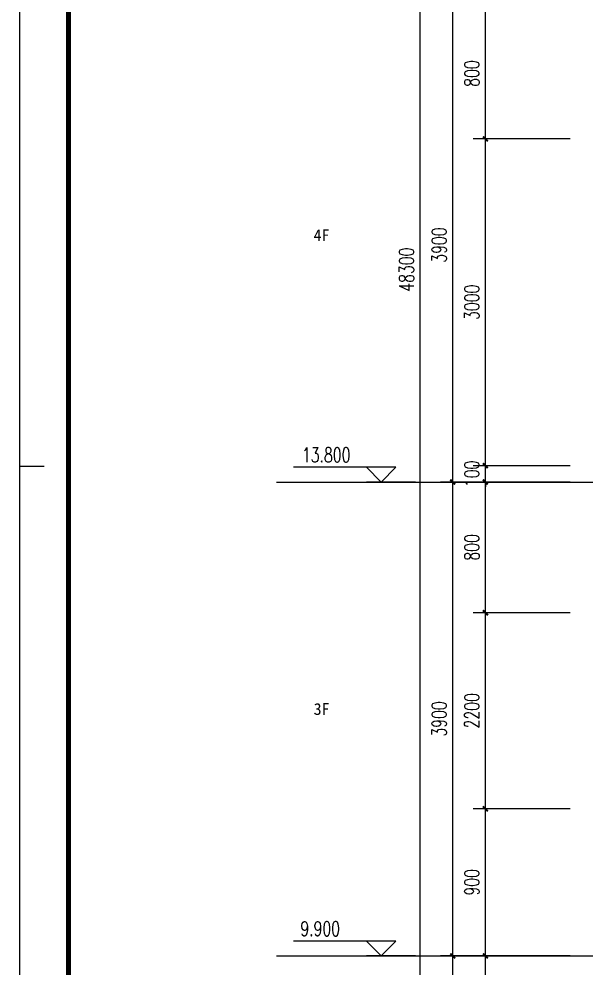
# Model space of a CAD drawing. Extents: x 1738711 to 2346805, y 1189731 to 2516152.
# Drawn here: x 1897829 to 1901301, y 1227714 to 1233528 of the extents above; entities that cross this region are included whole.
import ezdxf
from ezdxf.enums import TextEntityAlignment as Align

# ---------------------------------------------------------------- set-up
doc = ezdxf.new("R2010")
doc.units = 0
doc.header["$LTSCALE"] = 1000
doc.header["$MEASUREMENT"] = 0
for name, color, linetype in [('DIM_ELEV', 3, 'Continuous'), ('DOTE', 1, 'Continuous'), ('PUB_DIM', 3, 'Continuous'), ('PUB_TEXT', 7, 'Continuous'), ('TK', 4, 'Continuous')]:
    doc.layers.add(name, color=color, linetype=linetype)
doc.styles.add('_TCH_DIM', font='SIMPLEX', dxfattribs={"bigfont": 'GBCBIG'})
doc.styles.add('_TCH_DIM_T3', font='SIMPLEX', dxfattribs={"width": 0.705882, "bigfont": 'GBCBIG'})
doc.styles.add('STW', font='simhei_0.ttf')
doc.styles.add('宋体', font='SIMSUN.TTF', dxfattribs={"width": 0.75})
doc.dimstyles.new('_TCH_ARCH&&30', dxfattribs={"dimtxt": 89.25, "dimasz": 30, "dimexe": 75, "dimexo": 90, "dimgap": 37.875, "dimtad": 1, "dimdec": 0, "dimzin": 0, "dimdsep": 46, "dimtxsty": '_TCH_DIM_T3', "dimblk": 'ARCHTICK', "dimcen": 0.09, "dimclrt": 7, "dimazin": 2, "dimtfac": 1, "dimtdec": 0, "dimtix": 1, "dimtmove": 2, "dimatfit": 3, "dimfxl": 20, "dimtolj": 1, "dimtzin": 0, "dimarcsym": 0})

# ---------------------------------------------------------------- blocks, each defined once
blk = doc.blocks.new('hjashrtahreahe')
blk.add_line((42800, 0), (42800, 500))
at = {"const_width": 25}
blk.add_lwpolyline([(42800, 500), (42800, 0)], dxfattribs=at)
at = {"layer": 'TK', "color": 7, "const_width": 25}
blk.add_lwpolyline([(0, 59400), (84100, 59400), (84100, 0), (0, 0)], close=True, dxfattribs=at)
at = {"layer": 'TK', "color": 3, "const_width": 100}
blk.add_lwpolyline([(2500, 1000), (2500, 58400), (83100, 58400), (83100, 1000)], close=True, dxfattribs=at)
at = {"layer": 'TK', "style": '宋体', "width": 0.75}
for tag, height, p in [('项目负责人', 350, (6003, 57089)), ('专业负责人', 350, (6003, 56224)), ('设计人', 350, (6003, 55419)), ('版号1', 250, (77304, 22193)), ('时间1', 250, (82405, 22193)), ('版号2', 250, (77304, 21593)), ('时间2', 250, (82405, 21593)), ('版号3', 250, (77304, 20993)), ('时间3', 250, (82405, 20993)), ('建筑会签', 0.0001, (78978, 2403)), ('电气会签', 0.0001, (82128, 2403)), ('结构会签', 0.0001, (78978, 1803)), ('暖通会签', 0.0001, (82128, 1803)), ('给排水会签', 0.0001, (78978, 1250)), ('智能化会签', 0.0001, (82128, 1250))]:
    blk.add_attdef(tag, text='', height=height, dxfattribs=at).set_placement(p, align=Align.CENTER)
for tag, p in [('合作设计单位', (80816, 48986)), ('版号说明1', (79854, 22318)), ('版号说明2', (79854, 21718)), ('版号说明3', (79854, 21118)), ('浙江绿储科技有限公司', (80545, 16036)), ('百兆瓦级集中式熔盐储能关键', (80545, 14953)), ('设备研发及制造基地项目', (80545, 14603)), ('1#研发楼', (80545, 13636)), ('图名', (80545, 12436)), ('工程编号', (78978, 11461)), ('子项编号', (82128, 11461)), ('建筑', (78978, 10711)), ('图号', (82128, 10711)), ('施工图', (78978, 9961)), ('2023.03', (82128, 9961)), ('审定', (79353, 8461)), ('审核', (79353, 7711)), ('工程负责', (79353, 6961)), ('专业负责', (79353, 6211)), ('设计', (79353, 5461)), ('制图', (79353, 4711)), ('校对', (79353, 3961))]:
    blk.add_attdef(tag, text='', height=250, dxfattribs=at).set_placement(p, align=Align.MIDDLE_CENTER)
blk = doc.blocks.new('_ArchTick')
at = {"color": 0, "linetype": 'ByBlock', "const_width": 0.4}
blk.add_lwpolyline([(-0.5, -0.5), (0.5, 0.5)], dxfattribs=at)
blk = doc.blocks.new('*D1940')
at = {"layer": 'Defpoints', "color": 0, "transparency": 16777216}
for p in [(1900685, 1227794.4), (1901294.1, 1227794.4), (1901294.1, 1226894.4)]:
    blk.add_point(p, dxfattribs=at)
at = {"layer": 'PUB_DIM', "color": 0, "lineweight": -2, "transparency": 16777216}
for p, q in [((1901204.1, 1227794.4), (1900610, 1227794.4)), ((1900685, 1226894.4), (1900685, 1227794.4)), ((1901204.1, 1226894.4), (1900610, 1226894.4))]:
    blk.add_line(p, q, dxfattribs=at)
at = {"layer": 'PUB_DIM', "color": 0, "lineweight": -2, "transparency": 16777216, "xscale": 30, "yscale": 30, "zscale": 30}
for p, rotation in [((1900685, 1227794.4), 90), ((1900685, 1226894.4), 270)]:
    blk.add_blockref('_ArchTick', p, dxfattribs=dict(at, rotation=rotation))
at = {"layer": 'PUB_DIM', "color": 7, "transparency": 16777216, "insert": (1900602.5, 1227344.4), "char_height": 89.25, "attachment_point": 5, "rotation": 90, "style": '_TCH_DIM_T3'}
blk.add_mtext('\\A1;900', dxfattribs=at)
blk = doc.blocks.new('*D1941')
at = {"layer": 'Defpoints', "color": 0, "transparency": 16777216}
for p in [(1900685, 1228694.4), (1901294.1, 1228694.4), (1901294.1, 1227794.4)]:
    blk.add_point(p, dxfattribs=at)
at = {"layer": 'PUB_DIM', "color": 0, "lineweight": -2, "transparency": 16777216}
for p, q in [((1901204.1, 1228694.4), (1900610, 1228694.4)), ((1900685, 1227794.4), (1900685, 1228694.4)), ((1901204.1, 1227794.4), (1900610, 1227794.4))]:
    blk.add_line(p, q, dxfattribs=at)
at = {"layer": 'PUB_DIM', "color": 0, "lineweight": -2, "transparency": 16777216, "xscale": 30, "yscale": 30, "zscale": 30}
for p, rotation in [((1900685, 1228694.4), 90), ((1900685, 1227794.4), 270)]:
    blk.add_blockref('_ArchTick', p, dxfattribs=dict(at, rotation=rotation))
at = {"layer": 'PUB_DIM', "color": 7, "transparency": 16777216, "insert": (1900602.5, 1228244.4), "char_height": 89.25, "attachment_point": 5, "rotation": 90, "style": '_TCH_DIM_T3'}
blk.add_mtext('\\A1;900', dxfattribs=at)
blk = doc.blocks.new('*D1942')
at = {"layer": 'Defpoints', "color": 0, "transparency": 16777216}
for p in [(1900685, 1229894.4), (1901294.1, 1229894.4), (1901294.1, 1228694.4)]:
    blk.add_point(p, dxfattribs=at)
at = {"layer": 'PUB_DIM', "color": 0, "lineweight": -2, "transparency": 16777216}
for p, q in [((1901204.1, 1229894.4), (1900610, 1229894.4)), ((1900685, 1228694.4), (1900685, 1229894.4)), ((1901204.1, 1228694.4), (1900610, 1228694.4))]:
    blk.add_line(p, q, dxfattribs=at)
at = {"layer": 'PUB_DIM', "color": 0, "lineweight": -2, "transparency": 16777216, "xscale": 30, "yscale": 30, "zscale": 30}
for p, rotation in [((1900685, 1229894.4), 90), ((1900685, 1228694.4), 270)]:
    blk.add_blockref('_ArchTick', p, dxfattribs=dict(at, rotation=rotation))
at = {"layer": 'PUB_DIM', "color": 7, "transparency": 16777216, "insert": (1900602.5, 1229294.4), "char_height": 89.25, "attachment_point": 5, "rotation": 90, "style": '_TCH_DIM_T3'}
blk.add_mtext('\\A1;2200', dxfattribs=at)
blk = doc.blocks.new('*D1943')
at = {"layer": 'Defpoints', "color": 0, "transparency": 16777216}
for p in [(1900685, 1230694.4), (1901294.1, 1230694.4), (1901294.1, 1229894.4)]:
    blk.add_point(p, dxfattribs=at)
at = {"layer": 'PUB_DIM', "color": 0, "lineweight": -2, "transparency": 16777216}
for p, q in [((1901204.1, 1230694.4), (1900610, 1230694.4)), ((1900685, 1229894.4), (1900685, 1230694.4)), ((1901204.1, 1229894.4), (1900610, 1229894.4))]:
    blk.add_line(p, q, dxfattribs=at)
at = {"layer": 'PUB_DIM', "color": 0, "lineweight": -2, "transparency": 16777216, "xscale": 30, "yscale": 30, "zscale": 30}
for p, rotation in [((1900685, 1230694.4), 90), ((1900685, 1229894.4), 270)]:
    blk.add_blockref('_ArchTick', p, dxfattribs=dict(at, rotation=rotation))
at = {"layer": 'PUB_DIM', "color": 7, "transparency": 16777216, "insert": (1900602.5, 1230294.4), "char_height": 89.25, "attachment_point": 5, "rotation": 90, "style": '_TCH_DIM_T3'}
blk.add_mtext('\\A1;800', dxfattribs=at)
blk = doc.blocks.new('*D1944')
at = {"layer": 'Defpoints', "color": 0, "transparency": 16777216}
for p in [(1900685, 1230794.4), (1901294.1, 1230794.4), (1901294.1, 1230694.4)]:
    blk.add_point(p, dxfattribs=at)
at = {"layer": 'PUB_DIM', "color": 0, "lineweight": -2, "transparency": 16777216}
for p, q in [((1901204.1, 1230794.4), (1900610, 1230794.4)), ((1900685, 1230794.4), (1900685, 1230824.4)), ((1900685, 1230694.4), (1900685, 1230794.4)), ((1901204.1, 1230694.4), (1900610, 1230694.4)), ((1900685, 1230694.4), (1900685, 1230664.4))]:
    blk.add_line(p, q, dxfattribs=at)
at = {"layer": 'PUB_DIM', "color": 0, "lineweight": -2, "transparency": 16777216, "xscale": 30, "yscale": 30, "zscale": 30}
for p, rotation in [((1900685, 1230794.4), 270), ((1900685, 1230694.4), 90)]:
    blk.add_blockref('_ArchTick', p, dxfattribs=dict(at, rotation=rotation))
at = {"layer": 'PUB_DIM', "color": 7, "transparency": 16777216, "insert": (1900602.5, 1230744.4), "char_height": 89.25, "attachment_point": 5, "rotation": 90, "style": '_TCH_DIM_T3'}
blk.add_mtext('\\A1;100', dxfattribs=at)
blk = doc.blocks.new('*D1945')
at = {"layer": 'Defpoints', "color": 0, "transparency": 16777216}
for p in [(1900685, 1232794.4), (1901294.1, 1232794.4), (1901294.1, 1230794.4)]:
    blk.add_point(p, dxfattribs=at)
at = {"layer": 'PUB_DIM', "color": 0, "lineweight": -2, "transparency": 16777216}
for p, q in [((1901204.1, 1232794.4), (1900610, 1232794.4)), ((1900685, 1230794.4), (1900685, 1232794.4)), ((1901204.1, 1230794.4), (1900610, 1230794.4))]:
    blk.add_line(p, q, dxfattribs=at)
at = {"layer": 'PUB_DIM', "color": 0, "lineweight": -2, "transparency": 16777216, "xscale": 30, "yscale": 30, "zscale": 30}
for p, rotation in [((1900685, 1232794.4), 90), ((1900685, 1230794.4), 270)]:
    blk.add_blockref('_ArchTick', p, dxfattribs=dict(at, rotation=rotation))
at = {"layer": 'PUB_DIM', "color": 7, "transparency": 16777216, "insert": (1900602.5, 1231794.4), "char_height": 89.25, "attachment_point": 5, "rotation": 90, "style": '_TCH_DIM_T3'}
blk.add_mtext('\\A1;3000', dxfattribs=at)
blk = doc.blocks.new('*D1946')
at = {"layer": 'Defpoints', "color": 0, "transparency": 16777216}
for p in [(1900685, 1233594.4), (1901294.1, 1233594.4), (1901294.1, 1232794.4)]:
    blk.add_point(p, dxfattribs=at)
at = {"layer": 'PUB_DIM', "color": 0, "lineweight": -2, "transparency": 16777216}
for p, q in [((1901204.1, 1233594.4), (1900610, 1233594.4)), ((1900685, 1232794.4), (1900685, 1233594.4)), ((1901204.1, 1232794.4), (1900610, 1232794.4))]:
    blk.add_line(p, q, dxfattribs=at)
at = {"layer": 'PUB_DIM', "color": 0, "lineweight": -2, "transparency": 16777216, "xscale": 30, "yscale": 30, "zscale": 30}
for p, rotation in [((1900685, 1233594.4), 90), ((1900685, 1232794.4), 270)]:
    blk.add_blockref('_ArchTick', p, dxfattribs=dict(at, rotation=rotation))
at = {"layer": 'PUB_DIM', "color": 7, "transparency": 16777216, "insert": (1900602.5, 1233194.4), "char_height": 89.25, "attachment_point": 5, "rotation": 90, "style": '_TCH_DIM_T3'}
blk.add_mtext('\\A1;800', dxfattribs=at)
blk = doc.blocks.new('*D1956')
at = {"layer": 'Defpoints', "color": 0, "transparency": 16777216}
for p in [(1900485, 1227794.4), (1901294.1, 1227794.4), (1901294.1, 1224894.4)]:
    blk.add_point(p, dxfattribs=at)
at = {"layer": 'PUB_DIM', "color": 0, "lineweight": -2, "transparency": 16777216}
for p, q in [((1901204.1, 1227794.4), (1900410, 1227794.4)), ((1900485, 1224894.4), (1900485, 1227794.4)), ((1901204.1, 1224894.4), (1900410, 1224894.4))]:
    blk.add_line(p, q, dxfattribs=at)
at = {"layer": 'PUB_DIM', "color": 0, "lineweight": -2, "transparency": 16777216, "xscale": 30, "yscale": 30, "zscale": 30}
for p, rotation in [((1900485, 1227794.4), 90), ((1900485, 1224894.4), 270)]:
    blk.add_blockref('_ArchTick', p, dxfattribs=dict(at, rotation=rotation))
at = {"layer": 'PUB_DIM', "color": 7, "transparency": 16777216, "insert": (1900402.5, 1226344.4), "char_height": 89.25, "attachment_point": 5, "rotation": 90, "style": '_TCH_DIM_T3'}
blk.add_mtext('\\A1;3900', dxfattribs=at)
blk = doc.blocks.new('*D1957')
at = {"layer": 'Defpoints', "color": 0, "transparency": 16777216}
for p in [(1900485, 1230694.4), (1901294.1, 1230694.4), (1901294.1, 1227794.4)]:
    blk.add_point(p, dxfattribs=at)
at = {"layer": 'PUB_DIM', "color": 0, "lineweight": -2, "transparency": 16777216}
for p, q in [((1901204.1, 1230694.4), (1900410, 1230694.4)), ((1900485, 1227794.4), (1900485, 1230694.4)), ((1901204.1, 1227794.4), (1900410, 1227794.4))]:
    blk.add_line(p, q, dxfattribs=at)
at = {"layer": 'PUB_DIM', "color": 0, "lineweight": -2, "transparency": 16777216, "xscale": 30, "yscale": 30, "zscale": 30}
for p, rotation in [((1900485, 1230694.4), 90), ((1900485, 1227794.4), 270)]:
    blk.add_blockref('_ArchTick', p, dxfattribs=dict(at, rotation=rotation))
at = {"layer": 'PUB_DIM', "color": 7, "transparency": 16777216, "insert": (1900402.5, 1229244.4), "char_height": 89.25, "attachment_point": 5, "rotation": 90, "style": '_TCH_DIM_T3'}
blk.add_mtext('\\A1;3900', dxfattribs=at)
blk = doc.blocks.new('*D1958')
at = {"layer": 'Defpoints', "color": 0, "transparency": 16777216}
for p in [(1900485, 1233594.4), (1901294.1, 1233594.4), (1901294.1, 1230694.4)]:
    blk.add_point(p, dxfattribs=at)
at = {"layer": 'PUB_DIM', "color": 0, "lineweight": -2, "transparency": 16777216}
for p, q in [((1901204.1, 1233594.4), (1900410, 1233594.4)), ((1900485, 1230694.4), (1900485, 1233594.4)), ((1901204.1, 1230694.4), (1900410, 1230694.4))]:
    blk.add_line(p, q, dxfattribs=at)
at = {"layer": 'PUB_DIM', "color": 0, "lineweight": -2, "transparency": 16777216, "xscale": 30, "yscale": 30, "zscale": 30}
for p, rotation in [((1900485, 1233594.4), 90), ((1900485, 1230694.4), 270)]:
    blk.add_blockref('_ArchTick', p, dxfattribs=dict(at, rotation=rotation))
at = {"layer": 'PUB_DIM', "color": 7, "transparency": 16777216, "insert": (1900402.5, 1232144.4), "char_height": 89.25, "attachment_point": 5, "rotation": 90, "style": '_TCH_DIM_T3'}
blk.add_mtext('\\A1;3900', dxfattribs=at)
blk = doc.blocks.new('*D1962')
at = {"layer": 'Defpoints', "color": 0, "transparency": 16777216}
for p in [(1900285, 1242394.4), (1901294.1, 1242394.4), (1901294.1, 1221594.4)]:
    blk.add_point(p, dxfattribs=at)
at = {"layer": 'PUB_DIM', "color": 0, "lineweight": -2, "transparency": 16777216}
for p, q in [((1901204.1, 1242394.4), (1900210, 1242394.4)), ((1900285, 1221594.4), (1900285, 1242394.4)), ((1901204.1, 1221594.4), (1900210, 1221594.4))]:
    blk.add_line(p, q, dxfattribs=at)
at = {"layer": 'PUB_DIM', "color": 0, "lineweight": -2, "transparency": 16777216, "xscale": 30, "yscale": 30, "zscale": 30}
for p, rotation in [((1900285, 1242394.4), 90), ((1900285, 1221594.4), 270)]:
    blk.add_blockref('_ArchTick', p, dxfattribs=dict(at, rotation=rotation))
at = {"layer": 'PUB_DIM', "color": 7, "transparency": 16777216, "insert": (1900202.5, 1231994.4), "char_height": 89.25, "attachment_point": 5, "rotation": 90, "style": '_TCH_DIM_T3'}
blk.add_mtext('\\A1;48300', dxfattribs=at)

msp = doc.modelspace()

# ---------------------------------------------------------------- linework, layer by layer
at = {"layer": 'DIM_ELEV'}
for p, q in [((1900137.1, 1230784.4), (1899510.7, 1230784.4)), ((1900047.1, 1230694.4), (1899957.1, 1230784.4)), ((1900047.1, 1230694.4), (1900137.1, 1230784.4)), ((1900257.1, 1230694.4), (1899957.1, 1230694.4)), ((1900137.1, 1227884.4), (1899510.7, 1227884.4)), ((1900047.1, 1227794.4), (1899957.1, 1227884.4)), ((1900047.1, 1227794.4), (1900137.1, 1227884.4)), ((1900257.1, 1227794.4), (1899957.1, 1227794.4))]:
    msp.add_line(p, q, dxfattribs=at)
at = {"layer": 'DOTE'}
for p, q in [((1899406.5, 1230694.4), (1905400.9, 1230694.4)), ((1899406.5, 1227794.4), (1905400.9, 1227794.4))]:
    msp.add_line(p, q, dxfattribs=at)

# ---------------------------------------------------------------- block references
at = {"xscale": 0.3, "yscale": 0.3, "zscale": 0.3, "rotation": 270}
msp.add_blockref('hjashrtahreahe', (1897833.1, 1243631.6), dxfattribs=at)

# ---------------------------------------------------------------- texts
at = {"style": 'STW'}
for s, p in [('4F', (1899633.2, 1232169.1)), ('3F', (1899633.2, 1229269.1))]:
    msp.add_text(s, height=72.1, dxfattribs=at).set_placement(p)
at = {"layer": 'PUB_TEXT', "color": 7, "style": '_TCH_DIM', "width": 0.705882}
for s, p in [('13.800', (1899561.7, 1230815.9)), ('9.900', (1899552.1, 1227915.9))]:
    msp.add_text(s, height=89.25, dxfattribs=at).set_placement(p)

# ---------------------------------------------------------------- dimensions: what is measured, and where the dimension line sits
at = {"layer": 'PUB_DIM'}
for p1, p2, distance, text, picture, middle in [((1901294.1, 1221594.4), (1901294.1, 1242394.4), 1009.1, '48300', '*D1962', (1900202.5, 1231994.4)), ((1901294.1, 1230694.4), (1901294.1, 1233594.4), 809.1, '3900', '*D1958', (1900402.5, 1232144.4)), ((1901294.1, 1230794.4), (1901294.1, 1232794.4), 609.1, '3000', '*D1945', (1900602.5, 1231794.4)), ((1901294.1, 1227794.4), (1901294.1, 1230694.4), 809.1, '3900', '*D1957', (1900402.5, 1229244.4)), ((1901294.1, 1228694.4), (1901294.1, 1229894.4), 609.1, '2200', '*D1942', (1900602.5, 1229294.4)), ((1901294.1, 1224894.4), (1901294.1, 1227794.4), 809.1, '3900', '*D1956', (1900402.5, 1226344.4))]:
    dim = msp.add_aligned_dim(p1=p1, p2=p2, distance=distance, text=text, dimstyle='_TCH_ARCH&&30', dxfattribs=at)
    dim.commit()
    dim.dimension.update_dxf_attribs({"geometry": picture, "text_midpoint": middle})
for p1, p2, picture, middle in [((1901294.1, 1232794.4), (1901294.1, 1233594.4), '*D1946', (1900602.5, 1233194.4)), ((1901294.1, 1230694.4), (1901294.1, 1230794.4), '*D1944', (1900602.5, 1230744.4)), ((1901294.1, 1229894.4), (1901294.1, 1230694.4), '*D1943', (1900602.5, 1230294.4)), ((1901294.1, 1227794.4), (1901294.1, 1228694.4), '*D1941', (1900602.5, 1228244.4)), ((1901294.1, 1226894.4), (1901294.1, 1227794.4), '*D1940', (1900602.5, 1227344.4))]:
    dim = msp.add_aligned_dim(p1=p1, p2=p2, distance=609.1, dimstyle='_TCH_ARCH&&30', dxfattribs=at)
    dim.commit()
    dim.dimension.update_dxf_attribs({"geometry": picture, "text_midpoint": middle})

doc.saveas('drawing.dxf')
